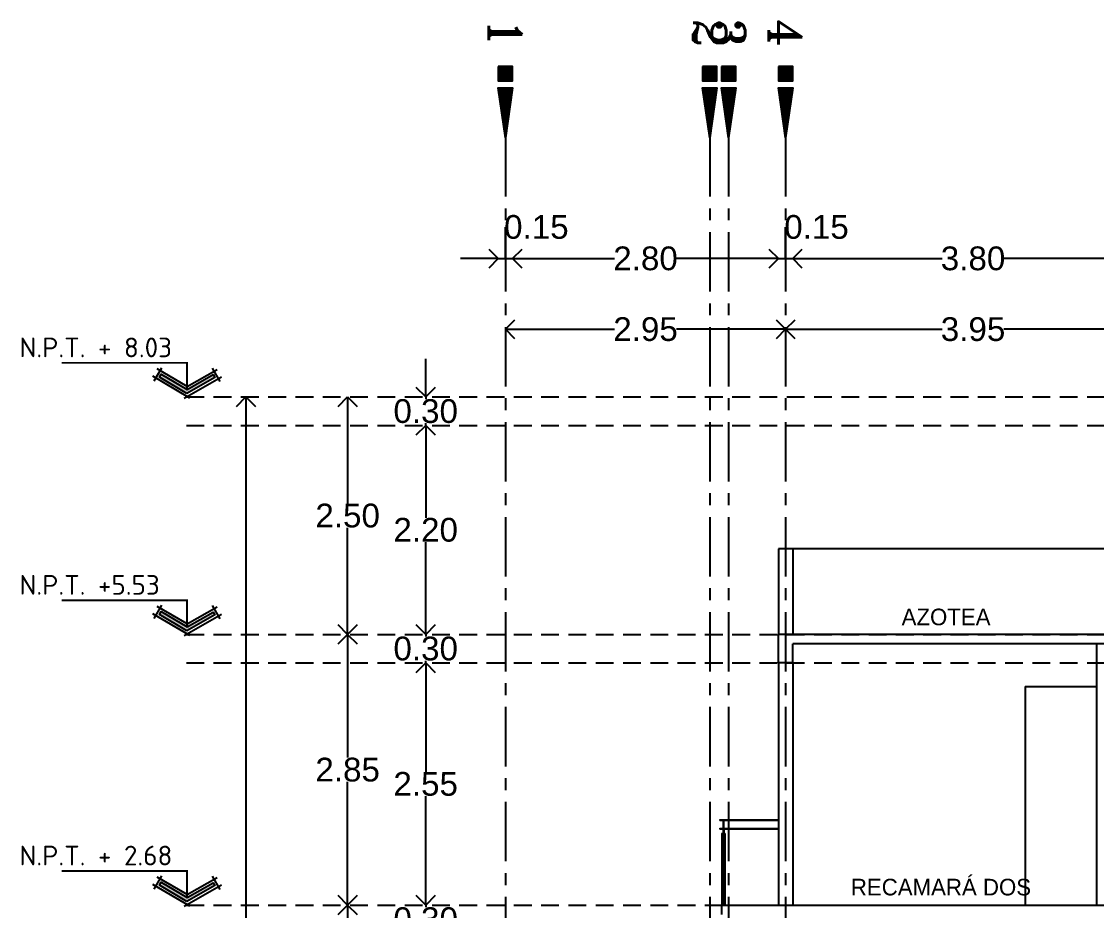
# Model space of a CAD drawing. Header units: metres. Extents: x -58 to 722, y -1100 to 345.
# Drawn here: x 192.06 to 203.38, y -483.4 to -474.04 of the extents above; entities that cross this region are included whole.
import ezdxf
from ezdxf.enums import TextEntityAlignment as Align

# ---------------------------------------------------------------- set-up
doc = ezdxf.new("R2010")
doc.units = ezdxf.units.M
doc.header["$MEASUREMENT"] = 0
for name, pattern in [('CENTER2', [1.125, 0.75, -0.125, 0.125, -0.125]), ('CENTERX2', [4, 2.5, -0.5, 0.5, -0.5]), ('HIDDEN2', [0.1875, 0.125, -0.0625])]:
    doc.linetypes.add(name, pattern=pattern)
doc.layers.get('0').update_dxf_attribs({"color": 255})
doc.layers.get('DEFPOINTS').update_dxf_attribs({"color": 250})
for name, color, linetype in [('FSR_ARQ_007PROYECCIONES', 200, 'HIDDEN2'), ('FSR_ARQ_010MUROBAJO', 33, 'Continuous'), ('FSR_ARQ_014TEXTOS', 142, 'Continuous'), ('FSR_ARQ_015COTAS', 125, 'Continuous'), ('FSR_ARQ_016EJES', 135, 'CENTER2'), ('FSR_ARQ_017EJESTEXT', 135, 'Continuous'), ('LOSA', 1, 'Continuous'), ('TEXTOS', 7, 'Continuous')]:
    doc.layers.add(name, color=color, linetype=linetype)
doc.layers.add('PISO', color=252, linetype='Continuous', lineweight=0)
doc.styles.add('ESPACIOS', font='GOTHIC.TTF')
doc.styles.add('LOCAL', font='isocpeur.ttf', dxfattribs={"width": 0.75, "height": 0.15})
doc.styles.add('ROMANT', font='romant.shx')
doc.styles.add('style1', font='arial.ttf')
doc.dimstyles.new('PP_PACO', dxfattribs={"dimtxt": 0.18, "dimasz": 0.075, "dimexe": 0.075, "dimexo": 0, "dimgap": 0, "dimtad": 0, "dimtih": 1, "dimtoh": 1, "dimzin": 1, "dimdsep": 46, "dimtxsty": 'style1', "dimcen": 0.15, "dimse1": 1, "dimse2": 1, "dimclrd": 256, "dimclre": 256, "dimadec": 0, "dimazin": 0, "dimtfac": 1, "dimtmove": 0, "dimatfit": 3, "dimfxl": 0.075, "dimarcsym": 0})

# ---------------------------------------------------------------- blocks, each defined once
blk = doc.blocks.new('Di-p0102')
at = {"const_width": 0.2}
blk.add_lwpolyline([(-0.8, 0), (-1, 0)], dxfattribs=at)
for points in [[(-1, 0.1), (-0.8, 0.1), (-0.8, -0.1), (-1, -0.1)], [(0, 0), (-0.7, 0.1), (-0.7, -0.1)]]:
    blk.add_lwpolyline(points, close=True)
blk.add_lwpolyline([(0, 0, 0, 0.2, 0), (-0.7, 0, 0.2, 0.2, 0)], format="xyseb")
at = {"style": 'ROMANT'}
blk.add_attdef('A', text='', height=0.6, dxfattribs=at).set_placement((-1.3, 0), align=Align.MIDDLE_RIGHT)
blk = doc.blocks.new('_Open90')
at = {"color": 0, "linetype": 'ByBlock', "lineweight": -2}
for p, q in [((0, 0), (-1, 0)), ((-0.5, 0.5), (0, 0)), ((0, 0), (-0.5, -0.5))]:
    blk.add_line(p, q, dxfattribs=at)
blk = doc.blocks.new('*D655')
at = {"layer": 'DEFPOINTS', "color": 0, "ltscale": 0.005, "transparency": 16777216}
for p in [(196.313, -483.345), (197.093, -483.345), (197.02, -483.645)]:
    blk.add_point(p, dxfattribs=at)
at = {"layer": 'FSR_ARQ_015COTAS', "lineweight": -2, "ltscale": 0.005, "transparency": 16777216}
for p, q in [((196.313, -483.145), (196.313, -482.945)), ((196.313, -483.345), (196.313, -483.367)), ((196.313, -483.645), (196.313, -483.622)), ((196.313, -483.845), (196.313, -484.045))]:
    blk.add_line(p, q, dxfattribs=at)
at = {"layer": 'FSR_ARQ_015COTAS', "lineweight": -2, "ltscale": 0.005, "transparency": 16777216, "xscale": 0.2, "yscale": 0.2, "zscale": 0.2}
for p, rotation in [((196.313, -483.345), 270), ((196.313, -483.645), 90)]:
    blk.add_blockref('_Open90', p, dxfattribs=dict(at, rotation=rotation))
at = {"layer": 'FSR_ARQ_015COTAS', "color": 0, "ltscale": 0.005, "transparency": 16777216, "insert": (196.313, -483.495), "char_height": 0.25, "attachment_point": 5, "style": 'style1'}
blk.add_mtext('0.30', dxfattribs=at)
blk = doc.blocks.new('*D656')
at = {"layer": 'DEFPOINTS', "color": 0, "ltscale": 0.005, "transparency": 16777216}
for p in [(196.313, -480.795), (197.232, -480.795), (197.093, -483.345)]:
    blk.add_point(p, dxfattribs=at)
at = {"layer": 'FSR_ARQ_015COTAS', "lineweight": -2, "ltscale": 0.005, "transparency": 16777216}
for p, q in [((196.313, -480.995), (196.313, -481.942)), ((196.313, -483.145), (196.313, -482.197))]:
    blk.add_line(p, q, dxfattribs=at)
at = {"layer": 'FSR_ARQ_015COTAS', "lineweight": -2, "ltscale": 0.005, "transparency": 16777216, "xscale": 0.2, "yscale": 0.2, "zscale": 0.2}
for p, rotation in [((196.313, -480.795), 90), ((196.313, -483.345), 270)]:
    blk.add_blockref('_Open90', p, dxfattribs=dict(at, rotation=rotation))
at = {"layer": 'FSR_ARQ_015COTAS', "color": 0, "ltscale": 0.005, "transparency": 16777216, "insert": (196.313, -482.07), "char_height": 0.25, "attachment_point": 5, "style": 'style1'}
blk.add_mtext('2.55', dxfattribs=at)
blk = doc.blocks.new('*D657')
at = {"layer": 'DEFPOINTS', "color": 0, "ltscale": 0.005, "transparency": 16777216}
for p in [(196.313, -480.495), (197.25, -480.495), (197.232, -480.795)]:
    blk.add_point(p, dxfattribs=at)
at = {"layer": 'FSR_ARQ_015COTAS', "lineweight": -2, "ltscale": 0.005, "transparency": 16777216}
for p, q in [((196.313, -480.295), (196.313, -480.095)), ((196.313, -480.495), (196.313, -480.517)), ((196.313, -480.795), (196.313, -480.772)), ((196.313, -480.995), (196.313, -481.195))]:
    blk.add_line(p, q, dxfattribs=at)
at = {"layer": 'FSR_ARQ_015COTAS', "lineweight": -2, "ltscale": 0.005, "transparency": 16777216, "xscale": 0.2, "yscale": 0.2, "zscale": 0.2}
for p, rotation in [((196.313, -480.495), 270), ((196.313, -480.795), 90)]:
    blk.add_blockref('_Open90', p, dxfattribs=dict(at, rotation=rotation))
at = {"layer": 'FSR_ARQ_015COTAS', "color": 0, "ltscale": 0.005, "transparency": 16777216, "insert": (196.313, -480.645), "char_height": 0.25, "attachment_point": 5, "style": 'style1'}
blk.add_mtext('0.30', dxfattribs=at)
blk = doc.blocks.new('*D658')
at = {"layer": 'DEFPOINTS', "color": 0, "ltscale": 0.005, "transparency": 16777216}
for p in [(196.313, -478.295), (197.259, -478.295), (197.25, -480.495)]:
    blk.add_point(p, dxfattribs=at)
at = {"layer": 'FSR_ARQ_015COTAS', "lineweight": -2, "ltscale": 0.005, "transparency": 16777216}
for p, q in [((196.313, -478.495), (196.313, -479.267)), ((196.313, -480.295), (196.313, -479.522))]:
    blk.add_line(p, q, dxfattribs=at)
at = {"layer": 'FSR_ARQ_015COTAS', "lineweight": -2, "ltscale": 0.005, "transparency": 16777216, "xscale": 0.2, "yscale": 0.2, "zscale": 0.2}
for p, rotation in [((196.313, -478.295), 90), ((196.313, -480.495), 270)]:
    blk.add_blockref('_Open90', p, dxfattribs=dict(at, rotation=rotation))
at = {"layer": 'FSR_ARQ_015COTAS', "color": 0, "ltscale": 0.005, "transparency": 16777216, "insert": (196.313, -479.395), "char_height": 0.25, "attachment_point": 5, "style": 'style1'}
blk.add_mtext('2.20', dxfattribs=at)
blk = doc.blocks.new('*D659')
at = {"layer": 'DEFPOINTS', "color": 0, "ltscale": 0.005, "transparency": 16777216}
for p in [(196.313, -477.995), (197.305, -477.995), (197.259, -478.295)]:
    blk.add_point(p, dxfattribs=at)
at = {"layer": 'FSR_ARQ_015COTAS', "lineweight": -2, "ltscale": 0.005, "transparency": 16777216}
for p, q in [((196.313, -477.795), (196.313, -477.595)), ((196.313, -477.995), (196.313, -478.017)), ((196.313, -478.295), (196.313, -478.272)), ((196.313, -478.495), (196.313, -478.695))]:
    blk.add_line(p, q, dxfattribs=at)
at = {"layer": 'FSR_ARQ_015COTAS', "lineweight": -2, "ltscale": 0.005, "transparency": 16777216, "xscale": 0.2, "yscale": 0.2, "zscale": 0.2}
for p, rotation in [((196.313, -477.995), 270), ((196.313, -478.295), 90)]:
    blk.add_blockref('_Open90', p, dxfattribs=dict(at, rotation=rotation))
at = {"layer": 'FSR_ARQ_015COTAS', "color": 0, "ltscale": 0.005, "transparency": 16777216, "insert": (196.313, -478.145), "char_height": 0.25, "attachment_point": 5, "style": 'style1'}
blk.add_mtext('0.30', dxfattribs=at)
blk = doc.blocks.new('*D661')
at = {"layer": 'DEFPOINTS', "color": 0, "ltscale": 0.005, "transparency": 16777216}
for p in [(195.491, -483.345), (196.401, -483.345), (195.697, -486.205)]:
    blk.add_point(p, dxfattribs=at)
at = {"layer": 'FSR_ARQ_015COTAS', "lineweight": -2, "ltscale": 0.005, "transparency": 16777216}
for p, q in [((195.491, -483.545), (195.491, -484.647)), ((195.491, -486.005), (195.491, -484.902))]:
    blk.add_line(p, q, dxfattribs=at)
at = {"layer": 'FSR_ARQ_015COTAS', "lineweight": -2, "ltscale": 0.005, "transparency": 16777216, "xscale": 0.2, "yscale": 0.2, "zscale": 0.2}
for p, rotation in [((195.491, -483.345), 90), ((195.491, -486.205), 270)]:
    blk.add_blockref('_Open90', p, dxfattribs=dict(at, rotation=rotation))
at = {"layer": 'FSR_ARQ_015COTAS', "color": 0, "ltscale": 0.005, "transparency": 16777216, "insert": (195.491, -484.775), "char_height": 0.25, "attachment_point": 5, "style": 'style1'}
blk.add_mtext('2.86', dxfattribs=at)
blk = doc.blocks.new('*D662')
at = {"layer": 'DEFPOINTS', "color": 0, "ltscale": 0.005, "transparency": 16777216}
for p in [(195.491, -480.495), (195.993, -480.495), (196.401, -483.345)]:
    blk.add_point(p, dxfattribs=at)
at = {"layer": 'FSR_ARQ_015COTAS', "lineweight": -2, "ltscale": 0.005, "transparency": 16777216}
for p, q in [((195.491, -480.695), (195.491, -481.792)), ((195.491, -483.145), (195.491, -482.047))]:
    blk.add_line(p, q, dxfattribs=at)
at = {"layer": 'FSR_ARQ_015COTAS', "lineweight": -2, "ltscale": 0.005, "transparency": 16777216, "xscale": 0.2, "yscale": 0.2, "zscale": 0.2}
for p, rotation in [((195.491, -480.495), 90), ((195.491, -483.345), 270)]:
    blk.add_blockref('_Open90', p, dxfattribs=dict(at, rotation=rotation))
at = {"layer": 'FSR_ARQ_015COTAS', "color": 0, "ltscale": 0.005, "transparency": 16777216, "insert": (195.491, -481.92), "char_height": 0.25, "attachment_point": 5, "style": 'style1'}
blk.add_mtext('2.85', dxfattribs=at)
blk = doc.blocks.new('*D663')
at = {"layer": 'DEFPOINTS', "color": 0, "ltscale": 0.005, "transparency": 16777216}
for p in [(195.491, -477.995), (196.23, -477.995), (195.993, -480.495)]:
    blk.add_point(p, dxfattribs=at)
at = {"layer": 'FSR_ARQ_015COTAS', "lineweight": -2, "ltscale": 0.005, "transparency": 16777216}
for p, q in [((195.491, -478.195), (195.491, -479.117)), ((195.491, -480.295), (195.491, -479.372))]:
    blk.add_line(p, q, dxfattribs=at)
at = {"layer": 'FSR_ARQ_015COTAS', "lineweight": -2, "ltscale": 0.005, "transparency": 16777216, "xscale": 0.2, "yscale": 0.2, "zscale": 0.2}
for p, rotation in [((195.491, -477.995), 90), ((195.491, -480.495), 270)]:
    blk.add_blockref('_Open90', p, dxfattribs=dict(at, rotation=rotation))
at = {"layer": 'FSR_ARQ_015COTAS', "color": 0, "ltscale": 0.005, "transparency": 16777216, "insert": (195.491, -479.245), "char_height": 0.25, "attachment_point": 5, "style": 'style1'}
blk.add_mtext('2.50', dxfattribs=at)
blk = doc.blocks.new('*D664')
at = {"layer": 'DEFPOINTS', "color": 0, "ltscale": 0.005, "transparency": 16777216}
for p in [(194.42, -477.995), (194.996, -477.995), (194.996, -489.265)]:
    blk.add_point(p, dxfattribs=at)
at = {"layer": 'FSR_ARQ_015COTAS', "lineweight": -2, "ltscale": 0.005, "transparency": 16777216}
for p, q in [((194.42, -478.195), (194.42, -483.504)), ((194.42, -489.065), (194.42, -483.755))]:
    blk.add_line(p, q, dxfattribs=at)
at = {"layer": 'FSR_ARQ_015COTAS', "lineweight": -2, "ltscale": 0.005, "transparency": 16777216, "xscale": 0.2, "yscale": 0.2, "zscale": 0.2}
for p, rotation in [((194.42, -477.995), 90), ((194.42, -489.265), 270)]:
    blk.add_blockref('_Open90', p, dxfattribs=dict(at, rotation=rotation))
at = {"layer": 'FSR_ARQ_015COTAS', "color": 0, "ltscale": 0.005, "transparency": 16777216, "insert": (194.42, -483.63), "char_height": 0.25, "attachment_point": 5, "style": 'style1'}
blk.add_mtext('11.27', dxfattribs=at)
blk = doc.blocks.new('*D665')
at = {"layer": 'DEFPOINTS', "color": 0, "ltscale": 0.005, "transparency": 16777216}
for p in [(200.104, -477.282), (197.153, -477.457), (200.104, -477.457)]:
    blk.add_point(p, dxfattribs=at)
at = {"layer": 'FSR_ARQ_015COTAS', "lineweight": -2, "ltscale": 0.005, "transparency": 16777216}
for p, q in [((197.353, -477.282), (198.301, -477.282)), ((199.904, -477.282), (198.956, -477.282))]:
    blk.add_line(p, q, dxfattribs=at)
at = {"layer": 'FSR_ARQ_015COTAS', "lineweight": -2, "ltscale": 0.005, "transparency": 16777216, "xscale": 0.2, "yscale": 0.2, "zscale": 0.2, "rotation": 180}
blk.add_blockref('_Open90', (197.153, -477.282), dxfattribs=at)
at = {"layer": 'FSR_ARQ_015COTAS', "lineweight": -2, "ltscale": 0.005, "transparency": 16777216, "xscale": 0.2, "yscale": 0.2, "zscale": 0.2}
blk.add_blockref('_Open90', (200.104, -477.282), dxfattribs=at)
at = {"layer": 'FSR_ARQ_015COTAS', "color": 0, "ltscale": 0.005, "transparency": 16777216, "insert": (198.629, -477.282), "char_height": 0.25, "attachment_point": 5, "style": 'style1'}
blk.add_mtext('2.95', dxfattribs=at)
blk = doc.blocks.new('*D666')
at = {"layer": 'DEFPOINTS', "color": 0, "ltscale": 0.005, "transparency": 16777216}
for p in [(204.054, -477.282), (200.104, -477.457), (204.054, -477.667)]:
    blk.add_point(p, dxfattribs=at)
at = {"layer": 'FSR_ARQ_015COTAS', "lineweight": -2, "ltscale": 0.005, "transparency": 16777216}
for p, q in [((200.304, -477.282), (201.753, -477.282)), ((203.854, -477.282), (202.404, -477.282))]:
    blk.add_line(p, q, dxfattribs=at)
at = {"layer": 'FSR_ARQ_015COTAS', "lineweight": -2, "ltscale": 0.005, "transparency": 16777216, "xscale": 0.2, "yscale": 0.2, "zscale": 0.2, "rotation": 180}
blk.add_blockref('_Open90', (200.104, -477.282), dxfattribs=at)
at = {"layer": 'FSR_ARQ_015COTAS', "lineweight": -2, "ltscale": 0.005, "transparency": 16777216, "xscale": 0.2, "yscale": 0.2, "zscale": 0.2}
blk.add_blockref('_Open90', (204.054, -477.282), dxfattribs=at)
at = {"layer": 'FSR_ARQ_015COTAS', "color": 0, "ltscale": 0.005, "transparency": 16777216, "insert": (202.079, -477.282), "char_height": 0.25, "attachment_point": 5, "style": 'style1'}
blk.add_mtext('3.95', dxfattribs=at)
blk = doc.blocks.new('*D670')
at = {"layer": 'DEFPOINTS', "color": 0, "ltscale": 0.005, "transparency": 16777216}
for p in [(197.228, -476.537), (197.078, -476.761), (197.228, -476.761)]:
    blk.add_point(p, dxfattribs=at)
at = {"layer": 'FSR_ARQ_015COTAS', "lineweight": -2, "ltscale": 0.005, "transparency": 16777216}
for p, q in [((197.153, -476.537), (197.153, -476.206)), ((196.878, -476.537), (196.678, -476.537)), ((197.078, -476.537), (197.228, -476.537)), ((197.078, -476.537), (197.228, -476.537)), ((197.428, -476.537), (197.628, -476.537))]:
    blk.add_line(p, q, dxfattribs=at)
at = {"layer": 'FSR_ARQ_015COTAS', "lineweight": -2, "ltscale": 0.005, "transparency": 16777216, "xscale": 0.2, "yscale": 0.2, "zscale": 0.2}
blk.add_blockref('_Open90', (197.078, -476.537), dxfattribs=at)
at = {"layer": 'FSR_ARQ_015COTAS', "lineweight": -2, "ltscale": 0.005, "transparency": 16777216, "xscale": 0.2, "yscale": 0.2, "zscale": 0.2, "rotation": 180}
blk.add_blockref('_Open90', (197.228, -476.537), dxfattribs=at)
at = {"layer": 'FSR_ARQ_015COTAS', "color": 0, "ltscale": 0.005, "transparency": 16777216, "insert": (197.479, -476.206), "char_height": 0.25, "attachment_point": 5, "style": 'style1'}
blk.add_mtext('0.15', dxfattribs=at)
blk = doc.blocks.new('*D671')
at = {"layer": 'DEFPOINTS', "color": 0, "ltscale": 0.005, "transparency": 16777216}
for p in [(200.029, -476.537), (197.228, -476.761), (200.029, -476.761)]:
    blk.add_point(p, dxfattribs=at)
at = {"layer": 'FSR_ARQ_015COTAS', "lineweight": -2, "ltscale": 0.005, "transparency": 16777216}
for p, q in [((197.428, -476.537), (198.302, -476.537)), ((199.829, -476.537), (198.955, -476.537))]:
    blk.add_line(p, q, dxfattribs=at)
at = {"layer": 'FSR_ARQ_015COTAS', "lineweight": -2, "ltscale": 0.005, "transparency": 16777216, "xscale": 0.2, "yscale": 0.2, "zscale": 0.2, "rotation": 180}
blk.add_blockref('_Open90', (197.228, -476.537), dxfattribs=at)
at = {"layer": 'FSR_ARQ_015COTAS', "lineweight": -2, "ltscale": 0.005, "transparency": 16777216, "xscale": 0.2, "yscale": 0.2, "zscale": 0.2}
blk.add_blockref('_Open90', (200.029, -476.537), dxfattribs=at)
at = {"layer": 'FSR_ARQ_015COTAS', "color": 0, "ltscale": 0.005, "transparency": 16777216, "insert": (198.629, -476.537), "char_height": 0.25, "attachment_point": 5, "style": 'style1'}
blk.add_mtext('2.80', dxfattribs=at)
blk = doc.blocks.new('*D672')
at = {"layer": 'DEFPOINTS', "color": 0, "ltscale": 0.005, "transparency": 16777216}
for p in [(200.179, -476.537), (200.029, -476.761), (200.179, -476.761)]:
    blk.add_point(p, dxfattribs=at)
at = {"layer": 'FSR_ARQ_015COTAS', "lineweight": -2, "ltscale": 0.005, "transparency": 16777216}
for p, q in [((200.104, -476.537), (200.104, -476.206)), ((199.829, -476.537), (199.629, -476.537)), ((200.029, -476.537), (200.179, -476.537)), ((200.029, -476.537), (200.179, -476.537)), ((200.379, -476.537), (200.579, -476.537))]:
    blk.add_line(p, q, dxfattribs=at)
at = {"layer": 'FSR_ARQ_015COTAS', "lineweight": -2, "ltscale": 0.005, "transparency": 16777216, "xscale": 0.2, "yscale": 0.2, "zscale": 0.2}
blk.add_blockref('_Open90', (200.029, -476.537), dxfattribs=at)
at = {"layer": 'FSR_ARQ_015COTAS', "lineweight": -2, "ltscale": 0.005, "transparency": 16777216, "xscale": 0.2, "yscale": 0.2, "zscale": 0.2, "rotation": 180}
blk.add_blockref('_Open90', (200.179, -476.537), dxfattribs=at)
at = {"layer": 'FSR_ARQ_015COTAS', "color": 0, "ltscale": 0.005, "transparency": 16777216, "insert": (200.43, -476.206), "char_height": 0.25, "attachment_point": 5, "style": 'style1'}
blk.add_mtext('0.15', dxfattribs=at)
blk = doc.blocks.new('*D673')
at = {"layer": 'DEFPOINTS', "color": 0, "ltscale": 0.005, "transparency": 16777216}
for p in [(203.979, -476.537), (200.179, -476.761), (203.979, -476.761)]:
    blk.add_point(p, dxfattribs=at)
at = {"layer": 'FSR_ARQ_015COTAS', "lineweight": -2, "ltscale": 0.005, "transparency": 16777216}
for p, q in [((200.379, -476.537), (201.755, -476.537)), ((203.779, -476.537), (202.403, -476.537))]:
    blk.add_line(p, q, dxfattribs=at)
at = {"layer": 'FSR_ARQ_015COTAS', "lineweight": -2, "ltscale": 0.005, "transparency": 16777216, "xscale": 0.2, "yscale": 0.2, "zscale": 0.2, "rotation": 180}
blk.add_blockref('_Open90', (200.179, -476.537), dxfattribs=at)
at = {"layer": 'FSR_ARQ_015COTAS', "lineweight": -2, "ltscale": 0.005, "transparency": 16777216, "xscale": 0.2, "yscale": 0.2, "zscale": 0.2}
blk.add_blockref('_Open90', (203.979, -476.537), dxfattribs=at)
at = {"layer": 'FSR_ARQ_015COTAS', "color": 0, "ltscale": 0.005, "transparency": 16777216, "insert": (202.079, -476.537), "char_height": 0.25, "attachment_point": 5, "style": 'style1'}
blk.add_mtext('3.80', dxfattribs=at)
blk = doc.blocks.new('Flecha_1')
blk.add_hatch(color=256).paths.add_polyline_path([(0, 0.00076), (0.00304, -0.001), (0.00285, -0.00132), (0, 0.00032), (-0.00285, -0.00132), (-0.00304, -0.001)])
for p, q in [((0.00032, 0.00127), (-0.00375, -0.00108)), ((-0.00032, 0.00127), (0.00375, -0.00108)), ((0, 0), (-0.00328, -0.00189)), ((0, 0), (0.00328, -0.00189)), ((-0.00361, -0.00057), (-0.00277, -0.00203)), ((0.00361, -0.00057), (0.00277, -0.00203))]:
    blk.add_line(p, q)
blk.add_lwpolyline([(0, 0.00076), (0.00304, -0.001), (0.00285, -0.00132), (0, 0.00032), (-0.00285, -0.00132), (-0.00304, -0.001)], close=True)

msp = doc.modelspace()

# ---------------------------------------------------------------- linework, layer by layer
at = {"layer": 'FSR_ARQ_007PROYECCIONES', "ltscale": 1.5}
for p, q in [((193.792, -477.995), (216.163, -477.995)), ((193.792, -478.295), (216.163, -478.295)), ((193.792, -480.495), (216.163, -480.495)), ((193.792, -480.795), (216.163, -480.795)), ((193.792, -483.345), (216.163, -483.345))]:
    msp.add_line(p, q, dxfattribs=at)
at = {"layer": 'FSR_ARQ_010MUROBAJO', "ltscale": 0.005}
for p, q in [((200.029, -479.595), (200.029, -480.495)), ((203.979, -479.595), (200.029, -479.595)), ((200.179, -479.595), (200.179, -480.495)), ((203.379, -480.595), (203.379, -483.345)), ((200.029, -480.795), (200.029, -483.345)), ((200.179, -480.795), (200.179, -483.345)), ((202.629, -481.045), (202.629, -483.345)), ((202.629, -481.045), (203.379, -481.045))]:
    msp.add_line(p, q, dxfattribs=at)
at = {"layer": 'FSR_ARQ_016EJES', "linetype": 'CENTERX2', "ltscale": 0.25}
for p, q in [((197.153, -475.259), (197.153, -489.259)), ((199.305, -475.259), (199.305, -489.259)), ((199.504, -475.259), (199.504, -489.259)), ((200.104, -475.259), (200.104, -489.259))]:
    msp.add_line(p, q, dxfattribs=at)
at = {"layer": 'LOSA', "ltscale": 0.005}
for p, q in [((200.029, -480.795), (200.029, -480.495)), ((204.129, -480.495), (200.029, -480.495)), ((200.179, -480.795), (200.179, -480.595)), ((203.979, -480.595), (200.179, -480.595)), ((200.179, -480.795), (200.029, -480.795)), ((199.429, -483.345), (204.129, -483.345)), ((199.429, -483.345), (199.429, -483.445))]:
    msp.add_line(p, q, dxfattribs=at)
at = {"layer": 'PISO'}
for p, q in [((199.411, -482.445), (200.029, -482.445)), ((199.411, -482.455), (199.411, -482.445)), ((199.411, -482.455), (199.444, -482.455)), ((199.444, -482.455), (199.444, -482.535)), ((199.454, -482.455), (200.029, -482.455)), ((199.454, -482.455), (199.454, -482.535)), ((199.486, -482.455), (199.486, -482.445)), ((199.411, -482.535), (199.444, -482.535)), ((199.411, -482.545), (199.411, -482.535)), ((199.411, -482.545), (200.029, -482.545)), ((199.429, -482.59), (199.429, -483.345)), ((199.442, -482.59), (199.429, -482.59)), ((199.442, -482.545), (199.442, -483.345)), ((199.456, -482.545), (199.442, -482.545)), ((199.456, -482.545), (199.442, -482.545)), ((199.456, -482.547), (199.442, -482.547)), ((199.456, -482.552), (199.442, -482.552)), ((199.456, -482.564), (199.442, -482.564)), ((199.456, -482.574), (199.442, -482.574)), ((199.454, -482.535), (200.029, -482.535)), ((199.456, -482.545), (199.456, -483.345)), ((199.469, -482.59), (199.456, -482.59)), ((199.469, -482.59), (199.469, -483.345)), ((199.486, -482.545), (199.486, -482.535))]:
    msp.add_line(p, q, dxfattribs=at)
at = {"layer": 'TEXTOS', "const_width": 0.02}
for points in [[(193.799, -477.915), (193.799, -477.635), (192.477, -477.635)], [(193.799, -480.415), (193.799, -480.135), (192.477, -480.135)], [(193.799, -483.265), (193.799, -482.985), (192.477, -482.985)]]:
    msp.add_lwpolyline(points, dxfattribs=at)

# ---------------------------------------------------------------- block references
at = {"layer": 'FSR_ARQ_017EJESTEXT', "lineweight": 0}
ref = msp.add_blockref('Di-p0102', (197.153, -475.265), dxfattribs=dict(at, xscale=-0.75, yscale=0.75, zscale=0.75, rotation=90))
ref.add_attrib('A', '1', dxfattribs={"layer": '0', "height": 0.35, "rotation": 270, "style": 'ROMANT'}).set_placement((197.153, -474.312), align=Align.MIDDLE_RIGHT)
ref = msp.add_blockref('Di-p0102', (199.305, -475.265), dxfattribs=dict(at, xscale=-0.75, yscale=0.75, zscale=0.75, rotation=90))
ref.add_attrib('A', '2', dxfattribs={"layer": '0', "height": 0.35, "rotation": 270, "style": 'ROMANT'}).set_placement((199.305, -474.312), align=Align.MIDDLE_RIGHT)
ref = msp.add_blockref('Di-p0102', (199.504, -475.265), dxfattribs=dict(at, xscale=-0.75, yscale=0.75, zscale=0.75, rotation=90))
ref.add_attrib('A', '3', dxfattribs={"layer": '0', "height": 0.35, "rotation": 270, "style": 'ROMANT'}).set_placement((199.504, -474.312), align=Align.MIDDLE_RIGHT)
ref = msp.add_blockref('Di-p0102', (200.104, -475.265), dxfattribs=dict(at, xscale=-0.75, yscale=0.75, zscale=0.75, rotation=90))
ref.add_attrib('A', '4', dxfattribs={"layer": '0', "height": 0.35, "rotation": 270, "style": 'ROMANT'}).set_placement((200.104, -474.312), align=Align.MIDDLE_RIGHT)
at = {"layer": 'TEXTOS', "xscale": 96.2046114645297, "yscale": 96.2046114645297, "zscale": 96.2046114645297, "rotation": 179.5449717127303}
for p in [(193.799, -477.884), (193.799, -480.384), (193.799, -483.234)]:
    msp.add_blockref('Flecha_1', p, dxfattribs=at)

# ---------------------------------------------------------------- texts
at = {"layer": 'FSR_ARQ_014TEXTOS', "style": 'ESPACIOS'}
msp.add_text('RECAMARÁ DOS', height=0.175, dxfattribs=at).set_placement((200.792, -483.243))
at = {"layer": 'FSR_ARQ_014TEXTOS', "insert": (202.263, -480.401), "char_height": 0.175, "attachment_point": 9, "style": 'ESPACIOS'}
msp.add_mtext_dynamic_manual_height_columns('AZOTEA', width=0.84615, gutter_width=0.525, heights=[0], dxfattribs=at)
at = {"layer": 'TEXTOS', "style": 'LOCAL'}
for s, p in [('N.P.T. + 8.03', (192.033, -477.577)), ('N.P.T. +5.53', (192.033, -480.077)), ('N.P.T. + 2.68', (192.033, -482.927))]:
    msp.add_text(s, height=0.2075, rotation=360, dxfattribs=at).set_placement(p)

# ---------------------------------------------------------------- dimensions: what is measured, and where the dimension line sits
at = {"layer": 'FSR_ARQ_015COTAS', "ltscale": 0.005}
for base, p1, p2, picture, middle in [((197.228, -476.537), (197.078, -476.761), (197.228, -476.761), '*D670', (197.153, -476.206)), ((200.179, -476.537), (200.029, -476.761), (200.179, -476.761), '*D672', (200.104, -476.206)), ((200.029, -476.537), (197.228, -476.761), (200.029, -476.761), '*D671', (198.629, -476.537)), ((203.979, -476.537), (200.179, -476.761), (203.979, -476.761), '*D673', (202.079, -476.537)), ((200.104, -477.282), (197.153, -477.457), (200.104, -477.457), '*D665', (198.629, -477.282)), ((204.054, -477.282), (200.104, -477.457), (204.054, -477.667), '*D666', (202.079, -477.282))]:
    dim = msp.add_linear_dim(base=base, p1=p1, p2=p2, dimstyle='PP_PACO', override={"dimtxt": 0.25, "dimasz": 0.2, "dimblk1": 'Open90', "dimblk2": 'Open90', "dimsah": 1, "dimtmove": 1, "dimfxlon": 1}, dxfattribs=at)
    dim.commit()
    dim.dimension.update_dxf_attribs({"geometry": picture, "text_midpoint": middle})
for base, p1, p2, picture, middle in [((196.313, -477.995), (197.259, -478.295), (197.305, -477.995), '*D659', (196.313, -478.145)), ((194.42, -477.995), (194.996, -489.265), (194.996, -477.995), '*D664', (194.42, -483.63)), ((195.491, -477.995), (195.993, -480.495), (196.23, -477.995), '*D663', (195.491, -479.245)), ((196.313, -478.295), (197.25, -480.495), (197.259, -478.295), '*D658', (196.313, -479.395)), ((196.313, -480.495), (197.232, -480.795), (197.25, -480.495), '*D657', (196.313, -480.645)), ((195.491, -480.495), (196.401, -483.345), (195.993, -480.495), '*D662', (195.491, -481.92)), ((196.313, -480.795), (197.093, -483.345), (197.232, -480.795), '*D656', (196.313, -482.07)), ((196.313, -483.345), (197.02, -483.645), (197.093, -483.345), '*D655', (196.313, -483.495)), ((195.491, -483.345), (195.697, -486.205), (196.401, -483.345), '*D661', (195.491, -484.775))]:
    dim = msp.add_linear_dim(base=base, p1=p1, p2=p2, angle=90, dimstyle='PP_PACO', override={"dimtxt": 0.25, "dimasz": 0.2, "dimblk1": 'Open90', "dimblk2": 'Open90', "dimsah": 1, "dimtmove": 1, "dimfxlon": 1}, dxfattribs=at)
    dim.commit()
    dim.dimension.update_dxf_attribs({"geometry": picture, "text_midpoint": middle})

doc.saveas('drawing.dxf')
